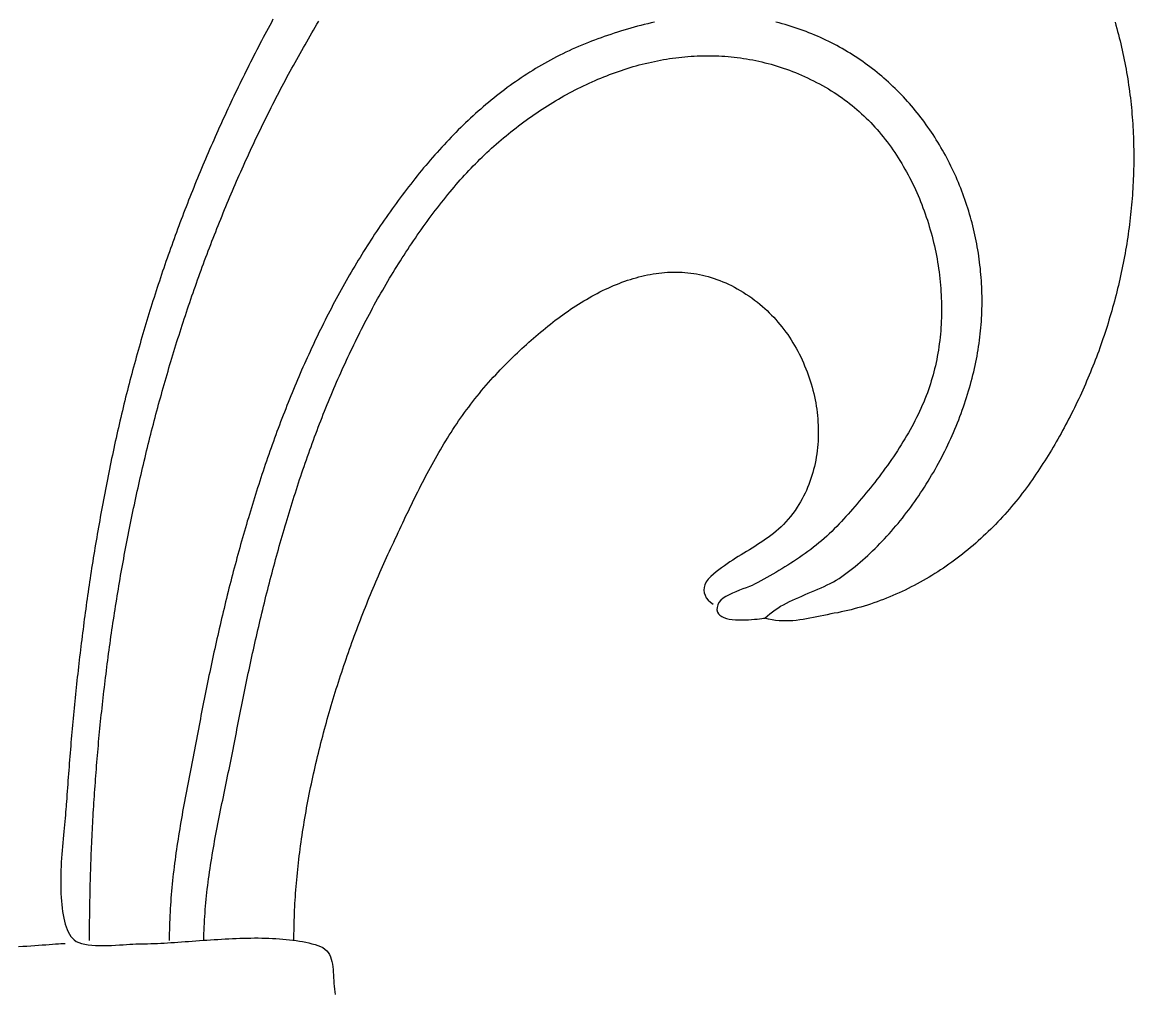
# Model space of a CAD drawing. Header units: millimetres. Extents: x 29 to 689, y 29 to 994.
# Drawn here: x 368.1 to 689, y 313.7 to 594 of the extents above; entities that cross this region are included whole.
import ezdxf

# ---------------------------------------------------------------- set-up
doc = ezdxf.new("R2010")
doc.units = ezdxf.units.MM
doc.layers.add('0_0_0', color=3, linetype='Continuous')

msp = doc.modelspace()

# ---------------------------------------------------------------- linework, layer by layer
at = {"layer": '0_0_0'}
for points in [[(440.48, 594.82), (440, 593.94), (439.53, 593.06), (439.06, 592.18), (438.59, 591.3), (438.12, 590.41), (437.65, 589.53), (437.19, 588.64), (436.72, 587.76), (436.26, 586.87), (435.81, 585.99), (435.35, 585.1), (434.89, 584.21), (434.44, 583.32), (433.99, 582.43), (433.54, 581.54), (433.1, 580.65), (432.65, 579.76), (432.21, 578.87), (431.77, 577.98), (431.33, 577.08), (430.89, 576.19), (430.46, 575.29), (430.02, 574.4), (429.59, 573.5), (429.16, 572.6), (428.74, 571.71), (428.31, 570.81), (427.89, 569.91), (427.47, 569.01), (427.05, 568.11), (426.63, 567.21), (426.22, 566.31), (425.8, 565.4), (425.39, 564.5), (424.98, 563.59), (424.58, 562.69), (424.17, 561.78), (423.77, 560.88), (423.37, 559.97), (422.97, 559.06), (422.57, 558.15), (422.18, 557.24), (421.78, 556.33), (421.39, 555.42), (421, 554.51), (420.61, 553.6), (420.23, 552.69), (419.84, 551.77), (419.46, 550.86), (419.08, 549.94), (418.71, 549.03), (418.33, 548.11), (417.96, 547.19), (417.58, 546.27), (417.22, 545.35), (416.85, 544.43), (416.48, 543.51), (416.12, 542.59), (415.76, 541.67), (415.4, 540.74), (415.04, 539.82), (414.68, 538.9), (414.33, 537.97), (413.98, 537.04), (413.63, 536.12), (413.28, 535.19), (412.93, 534.26), (412.59, 533.33), (412.25, 532.4), (411.91, 531.47), (411.57, 530.53), (411.24, 529.6), (410.9, 528.67), (410.57, 527.73), (410.24, 526.8), (409.91, 525.86), (409.59, 524.92), (409.26, 523.99), (408.94, 523.05), (408.62, 522.11), (408.3, 521.17), (407.99, 520.23), (407.67, 519.28), (407.36, 518.34), (407.05, 517.4), (406.74, 516.45), (406.44, 515.51), (406.13, 514.56), (405.83, 513.61), (405.53, 512.66), (405.23, 511.71), (404.94, 510.76), (404.64, 509.81), (404.35, 508.86), (404.06, 507.91), (403.77, 506.95), (403.49, 506), (403.2, 505.04), (402.92, 504.09), (402.64, 503.13), (402.36, 502.17), (402.09, 501.21), (401.81, 500.25), (401.54, 499.29), (401.27, 498.33), (401, 497.37), (400.74, 496.41), (400.47, 495.44), (400.21, 494.48), (399.95, 493.51), (399.69, 492.54), (399.44, 491.58), (399.18, 490.61), (398.93, 489.64), (398.68, 488.67), (398.43, 487.69), (398.19, 486.72), (397.94, 485.75), (397.7, 484.77), (397.46, 483.8), (397.22, 482.82), (396.99, 481.84), (396.75, 480.87), (396.52, 479.89), (396.29, 478.91), (396.06, 477.93), (395.84, 476.94), (395.61, 475.96), (395.39, 474.98), (395.17, 473.99), (394.95, 473), (394.74, 472.02), (394.53, 471.03), (394.31, 470.04), (394.1, 469.04), (393.89, 468.05), (393.68, 467.05), (393.48, 466.06), (393.28, 465.06), (393.07, 464.07), (392.87, 463.08), (392.67, 462.08), (392.48, 461.09), (392.28, 460.1), (392.09, 459.11), (391.9, 458.12), (391.71, 457.13), (391.52, 456.14), (391.34, 455.16), (391.15, 454.17), (390.97, 453.18), (390.79, 452.19), (390.61, 451.21), (390.44, 450.22), (390.26, 449.23), (390.09, 448.25), (389.91, 447.26), (389.74, 446.28), (389.58, 445.29), (389.41, 444.31), (389.24, 443.33), (389.08, 442.34), (388.92, 441.36), (388.76, 440.38), (388.6, 439.39), (388.44, 438.41), (388.29, 437.43), (388.13, 436.45), (387.98, 435.46), (387.83, 434.48), (387.68, 433.5), (387.53, 432.52), (387.39, 431.54), (387.24, 430.55), (387.1, 429.57), (386.96, 428.59), (386.82, 427.61), (386.68, 426.63), (386.54, 425.65), (386.41, 424.66), (386.27, 423.68), (386.14, 422.7), (386.01, 421.72), (385.88, 420.74), (385.75, 419.75), (385.63, 418.77), (385.5, 417.79), (385.38, 416.81), (385.25, 415.82), (385.13, 414.84), (385.01, 413.86), (384.89, 412.87), (384.78, 411.89), (384.66, 410.9), (384.55, 409.92), (384.43, 408.93), (384.32, 407.95), (384.21, 406.96), (384.1, 405.97), (383.99, 404.99), (383.89, 404), (383.78, 403.01), (383.67, 402.02), (383.57, 401.04), (383.47, 400.05), (383.37, 399.06), (383.27, 398.07), (383.17, 397.08), (383.07, 396.09), (382.98, 395.09), (382.88, 394.1), (382.79, 393.11), (382.7, 392.11), (382.61, 391.12), (382.51, 390.13), (382.43, 389.13), (382.34, 388.13), (382.25, 387.14), (382.16, 386.14), (382.08, 385.14), (382, 384.14), (381.91, 383.14), (381.83, 382.14), (381.75, 381.14), (381.67, 380.13), (381.59, 379.13), (381.51, 378.13), (381.44, 377.12), (381.36, 376.11), (381.29, 375.11), (381.21, 374.1), (381.14, 373.09), (381.07, 372.08), (381, 371.07), (380.93, 370.05), (380.86, 369.04), (380.81, 368.37), (380.75, 367.65), (380.68, 366.88), (380.61, 366.07), (380.53, 365.22), (380.44, 364.33), (380.35, 363.4), (380.25, 362.44), (380.16, 361.45), (380.06, 360.44), (379.96, 359.39), (379.87, 358.33), (379.77, 357.24), (379.68, 356.14), (379.59, 355.02), (379.51, 353.89), (379.44, 352.75), (379.37, 351.61), (379.32, 350.46), (379.27, 349.31), (379.23, 348.16), (379.21, 347.02), (379.2, 345.88), (379.2, 344.76), (379.22, 343.64), (379.26, 342.54), (379.31, 341.46), (379.38, 340.4), (379.48, 339.36), (379.59, 338.34), (379.73, 337.36), (379.89, 336.4), (380.07, 335.48), (380.28, 334.6), (380.51, 333.76), (380.78, 332.95), (381.07, 332.19), (381.39, 331.48), (381.74, 330.82), (382.13, 330.21), (382.55, 329.65), (383.05, 329.17), (383.67, 328.76), (384.4, 328.42), (385.23, 328.14), (386.15, 327.92), (387.13, 327.76), (388.18, 327.64), (389.27, 327.57), (390.4, 327.53), (391.55, 327.53), (392.71, 327.55), (393.87, 327.6), (395.01, 327.65), (396.12, 327.72), (397.2, 327.8), (398.22, 327.87), (399.17, 327.94), (400.05, 327.99), (400.84, 328.03), (401.52, 328.04), (402.42, 328.05), (403.33, 328.06), (404.25, 328.08), (405.18, 328.11), (406.13, 328.15), (407.09, 328.19), (408.06, 328.24), (409.04, 328.29), (410.03, 328.35), (411.02, 328.41), (412.03, 328.48), (413.04, 328.55), (414.07, 328.62), (415.09, 328.69), (416.13, 328.76), (417.17, 328.84), (418.21, 328.92), (419.26, 328.99), (420.32, 329.07), (421.38, 329.14), (422.44, 329.21), (423.5, 329.28), (424.56, 329.35), (425.63, 329.41), (426.69, 329.47), (427.76, 329.53), (428.82, 329.58), (429.88, 329.62), (430.94, 329.66), (432, 329.69), (433.06, 329.71), (434.11, 329.73), (435.15, 329.74), (436.2, 329.74), (437.23, 329.73), (438.26, 329.71), (439.29, 329.68), (440.3, 329.64), (441.31, 329.59), (442.32, 329.52), (443.31, 329.44), (444.29, 329.35), (445.26, 329.25), (446.22, 329.13), (447.17, 329), (448.11, 328.85), (449.04, 328.69), (449.95, 328.51), (450.85, 328.31), (451.74, 328.09), (452.61, 327.86), (453.47, 327.61), (454.23, 327.32), (454.9, 326.97), (455.48, 326.55), (455.98, 326.07), (456.4, 325.54), (456.76, 324.96), (457.05, 324.33), (457.28, 323.66), (457.47, 322.96), (457.62, 322.22), (457.73, 321.46), (457.82, 320.68), (457.88, 319.88), (457.93, 319.07), (457.97, 318.25), (458.01, 317.43), (458.06, 316.61), (458.13, 315.8), (458.21, 315), (458.32, 314.21), (458.47, 313.45)], [(387.52, 329.04), (387.53, 330), (387.53, 330.96), (387.53, 331.92), (387.54, 332.88), (387.55, 333.84), (387.55, 334.8), (387.56, 335.76), (387.58, 336.72), (387.59, 337.69), (387.6, 338.65), (387.62, 339.61), (387.64, 340.58), (387.65, 341.54), (387.68, 342.51), (387.7, 343.47), (387.72, 344.44), (387.74, 345.41), (387.77, 346.37), (387.8, 347.34), (387.83, 348.31), (387.86, 349.28), (387.89, 350.24), (387.92, 351.21), (387.96, 352.18), (388, 353.15), (388.03, 354.12), (388.07, 355.09), (388.11, 356.06), (388.16, 357.03), (388.2, 358.01), (388.25, 358.98), (388.29, 359.95), (388.34, 360.92), (388.39, 361.9), (388.44, 362.87), (388.5, 363.84), (388.55, 364.82), (388.61, 365.79), (388.67, 366.77), (388.73, 367.74), (388.79, 368.72), (388.85, 369.69), (388.91, 370.67), (388.98, 371.64), (389.05, 372.62), (389.11, 373.6), (389.19, 374.57), (389.26, 375.55), (389.33, 376.53), (389.41, 377.5), (389.48, 378.48), (389.56, 379.46), (389.64, 380.44), (389.72, 381.41), (389.8, 382.39), (389.89, 383.37), (389.97, 384.35), (390.06, 385.33), (390.15, 386.31), (390.24, 387.29), (390.33, 388.26), (390.43, 389.24), (390.52, 390.22), (390.62, 391.2), (390.72, 392.18), (390.82, 393.16), (390.92, 394.14), (391.02, 395.12), (391.13, 396.1), (391.23, 397.08), (391.34, 398.06), (391.45, 399.04), (391.56, 400.02), (391.68, 401), (391.79, 401.98), (391.91, 402.96), (392.02, 403.94), (392.14, 404.92), (392.27, 405.9), (392.39, 406.88), (392.51, 407.86), (392.64, 408.84), (392.77, 409.82), (392.9, 410.8), (393.03, 411.79), (393.16, 412.77), (393.29, 413.75), (393.43, 414.73), (393.57, 415.71), (393.71, 416.69), (393.85, 417.67), (393.99, 418.65), (394.13, 419.62), (394.28, 420.6), (394.43, 421.58), (394.58, 422.56), (394.73, 423.54), (394.88, 424.52), (395.04, 425.5), (395.19, 426.48), (395.35, 427.46), (395.51, 428.44), (395.67, 429.42), (395.83, 430.39), (396, 431.37), (396.16, 432.35), (396.33, 433.33), (396.5, 434.3), (396.67, 435.28), (396.85, 436.26), (397.02, 437.24), (397.2, 438.21), (397.37, 439.19), (397.55, 440.16), (397.74, 441.14), (397.92, 442.12), (398.1, 443.09), (398.29, 444.07), (398.48, 445.04), (398.67, 446.02), (398.86, 446.99), (399.06, 447.96), (399.25, 448.94), (399.45, 449.91), (399.65, 450.88), (399.85, 451.86), (400.05, 452.83), (400.25, 453.8), (400.46, 454.77), (400.67, 455.75), (400.88, 456.72), (401.09, 457.69), (401.3, 458.66), (401.52, 459.63), (401.73, 460.6), (401.95, 461.57), (402.17, 462.53), (402.39, 463.5), (402.62, 464.47), (402.84, 465.44), (403.07, 466.4), (403.3, 467.37), (403.53, 468.34), (403.76, 469.3), (404, 470.27), (404.23, 471.23), (404.47, 472.2), (404.71, 473.16), (404.95, 474.12), (405.2, 475.09), (405.44, 476.05), (405.69, 477.01), (405.94, 477.97), (406.19, 478.93), (406.44, 479.89), (406.69, 480.85), (406.95, 481.81), (407.21, 482.77), (407.47, 483.73), (407.73, 484.69), (407.99, 485.64), (408.26, 486.6), (408.53, 487.56), (408.8, 488.51), (409.07, 489.47), (409.34, 490.42), (409.61, 491.37), (409.89, 492.33), (410.17, 493.28), (410.45, 494.23), (410.73, 495.18), (411.01, 496.13), (411.3, 497.08), (411.59, 498.03), (411.88, 498.98), (412.17, 499.92), (412.46, 500.87), (412.76, 501.82), (413.05, 502.76), (413.35, 503.71), (413.65, 504.65), (413.96, 505.59), (414.26, 506.54), (414.57, 507.48), (414.88, 508.42), (415.19, 509.36), (415.5, 510.3), (415.81, 511.24), (416.13, 512.18), (416.45, 513.11), (416.77, 514.05), (417.09, 514.99), (417.41, 515.92), (417.74, 516.86), (418.06, 517.79), (418.39, 518.72), (418.72, 519.65), (419.06, 520.58), (419.39, 521.51), (419.73, 522.44), (420.07, 523.37), (420.41, 524.3), (420.75, 525.22), (421.1, 526.15), (421.44, 527.08), (421.79, 528), (422.14, 528.92), (422.5, 529.84), (422.85, 530.77), (423.21, 531.69), (423.57, 532.6), (423.93, 533.52), (424.29, 534.44), (424.65, 535.36), (425.02, 536.27), (425.39, 537.19), (425.76, 538.1), (426.13, 539.01), (426.5, 539.93), (426.88, 540.84), (427.26, 541.75), (427.64, 542.65), (428.02, 543.56), (428.41, 544.47), (428.79, 545.37), (429.18, 546.28), (429.57, 547.18), (429.96, 548.08), (430.36, 548.99), (430.75, 549.89), (431.15, 550.79), (431.55, 551.68), (431.95, 552.58), (432.36, 553.48), (432.76, 554.37), (433.17, 555.27), (433.58, 556.16), (433.99, 557.05), (434.41, 557.94), (434.83, 558.83), (435.24, 559.72), (435.66, 560.61), (436.09, 561.49), (436.51, 562.38), (436.94, 563.26), (437.37, 564.14), (437.8, 565.02), (438.23, 565.9), (438.67, 566.78), (439.1, 567.66), (439.54, 568.54), (439.98, 569.41), (440.43, 570.29), (440.87, 571.16), (441.32, 572.03), (441.77, 572.9), (442.22, 573.77), (442.67, 574.64), (443.13, 575.51), (443.59, 576.37), (444.05, 577.23), (444.51, 578.1), (444.97, 578.96), (445.44, 579.82), (445.9, 580.68), (446.38, 581.54), (446.85, 582.39), (447.32, 583.25), (447.8, 584.1), (448.28, 584.95), (448.76, 585.8), (449.24, 586.65), (449.73, 587.5), (450.21, 588.35), (450.7, 589.19), (451.19, 590.04), (451.69, 590.88), (452.18, 591.72), (452.68, 592.56), (453.18, 593.4), (453.68, 594.24)], [(550.65, 594.02), (549.66, 593.79), (548.66, 593.56), (547.67, 593.32), (546.69, 593.07), (545.7, 592.81), (544.72, 592.54), (543.75, 592.27), (542.78, 591.99), (541.81, 591.7), (540.84, 591.4), (539.89, 591.1), (538.93, 590.79), (537.99, 590.48), (537.04, 590.16), (536.11, 589.83), (535.18, 589.5), (534.25, 589.16), (533.34, 588.82), (532.43, 588.48), (531.52, 588.13), (530.58, 587.75), (529.64, 587.37), (528.71, 586.98), (527.79, 586.58), (526.87, 586.17), (525.95, 585.75), (525.05, 585.32), (524.15, 584.89), (523.25, 584.44), (522.36, 583.99), (521.48, 583.53), (520.6, 583.06), (519.73, 582.58), (518.86, 582.1), (518, 581.61), (517.15, 581.11), (516.3, 580.6), (515.46, 580.08), (514.62, 579.56), (513.79, 579.03), (512.96, 578.49), (512.14, 577.94), (511.32, 577.39), (510.51, 576.83), (509.71, 576.26), (508.91, 575.69), (508.11, 575.11), (507.32, 574.52), (506.54, 573.92), (505.76, 573.32), (504.98, 572.72), (504.22, 572.1), (503.45, 571.48), (502.69, 570.86), (501.94, 570.22), (501.19, 569.59), (500.45, 568.94), (499.71, 568.29), (498.97, 567.63), (498.24, 566.97), (497.52, 566.31), (496.8, 565.63), (496.08, 564.95), (495.37, 564.27), (494.67, 563.58), (493.97, 562.89), (493.27, 562.19), (492.58, 561.48), (491.89, 560.78), (491.21, 560.06), (490.53, 559.34), (489.85, 558.62), (489.18, 557.89), (488.52, 557.16), (487.85, 556.42), (487.2, 555.68), (486.54, 554.94), (485.89, 554.19), (485.25, 553.44), (484.61, 552.68), (483.97, 551.92), (483.34, 551.15), (482.71, 550.39), (482.08, 549.62), (481.46, 548.84), (480.84, 548.06), (480.23, 547.28), (479.62, 546.5), (479.01, 545.71), (478.41, 544.92), (477.81, 544.12), (477.22, 543.33), (476.62, 542.53), (476.04, 541.72), (475.45, 540.92), (474.87, 540.11), (474.29, 539.3), (473.72, 538.49), (473.15, 537.68), (472.58, 536.86), (472.02, 536.04), (471.46, 535.23), (470.91, 534.42), (470.37, 533.6), (469.82, 532.78), (469.28, 531.96), (468.75, 531.14), (468.22, 530.31), (467.69, 529.49), (467.16, 528.65), (466.64, 527.82), (466.12, 526.98), (465.6, 526.14), (465.09, 525.3), (464.58, 524.46), (464.08, 523.61), (463.57, 522.76), (463.07, 521.91), (462.58, 521.06), (462.08, 520.2), (461.6, 519.34), (461.11, 518.48), (460.63, 517.62), (460.15, 516.76), (459.67, 515.89), (459.2, 515.02), (458.73, 514.15), (458.26, 513.27), (457.79, 512.4), (457.33, 511.52), (456.87, 510.64), (456.42, 509.75), (455.97, 508.87), (455.52, 507.98), (455.07, 507.09), (454.63, 506.2), (454.19, 505.31), (453.75, 504.42), (453.32, 503.52), (452.89, 502.62), (452.46, 501.72), (452.04, 500.82), (451.62, 499.92), (451.2, 499.01), (450.78, 498.1), (450.37, 497.19), (449.96, 496.28), (449.55, 495.37), (449.14, 494.46), (448.74, 493.54), (448.34, 492.62), (447.95, 491.7), (447.55, 490.78), (447.16, 489.86), (446.78, 488.94), (446.39, 488.01), (446.01, 487.09), (445.63, 486.16), (445.25, 485.23), (444.88, 484.3), (444.51, 483.36), (444.14, 482.43), (443.77, 481.5), (443.41, 480.56), (443.05, 479.62), (442.69, 478.68), (442.33, 477.74), (441.98, 476.8), (441.63, 475.86), (441.28, 474.91), (440.93, 473.97), (440.59, 473.02), (440.25, 472.08), (439.91, 471.13), (439.58, 470.18), (439.24, 469.23), (438.91, 468.28), (438.58, 467.32), (438.26, 466.37), (437.93, 465.42), (437.61, 464.46), (437.29, 463.51), (436.98, 462.55), (436.66, 461.59), (436.35, 460.63), (436.04, 459.67), (435.74, 458.71), (435.43, 457.75), (435.13, 456.79), (434.83, 455.83), (434.53, 454.87), (434.23, 453.9), (433.94, 452.94), (433.65, 451.97), (433.36, 451.01), (433.07, 450.04), (432.79, 449.08), (432.51, 448.11), (432.23, 447.14), (431.95, 446.17), (431.67, 445.21), (431.4, 444.24), (431.13, 443.27), (430.86, 442.3), (430.59, 441.33), (430.32, 440.36), (430.06, 439.39), (429.8, 438.42), (429.54, 437.45), (429.28, 436.48), (429.02, 435.51), (428.77, 434.53), (428.52, 433.56), (428.27, 432.59), (428.02, 431.62), (427.77, 430.65), (427.53, 429.68), (427.29, 428.7), (427.05, 427.73), (426.81, 426.76), (426.57, 425.79), (426.34, 424.82), (426.1, 423.85), (425.87, 422.87), (425.64, 421.9), (425.41, 420.93), (425.19, 419.96), (424.96, 418.99), (424.74, 418.02), (424.52, 417.05), (424.3, 416.08), (424.08, 415.11), (423.87, 414.14), (423.65, 413.17), (423.44, 412.2), (423.23, 411.24), (423.02, 410.27), (422.81, 409.3), (422.61, 408.33), (422.4, 407.37), (422.2, 406.4), (422, 405.44), (421.8, 404.47), (421.6, 403.51), (421.4, 402.54), (421.21, 401.58), (421.01, 400.62), (420.82, 399.66), (420.63, 398.7), (420.44, 397.74), (420.25, 396.78), (420.06, 395.82), (419.88, 394.86), (419.69, 393.91), (419.51, 392.95), (419.33, 391.99), (419.15, 391.04), (418.96, 390.04), (418.77, 389.04), (418.58, 388.04), (418.39, 387.04), (418.19, 386.04), (418, 385.05), (417.81, 384.05), (417.61, 383.06), (417.42, 382.06), (417.22, 381.07), (417.03, 380.07), (416.83, 379.08), (416.64, 378.09), (416.45, 377.1), (416.25, 376.1), (416.06, 375.11), (415.87, 374.12), (415.68, 373.13), (415.49, 372.14), (415.31, 371.15), (415.12, 370.16), (414.94, 369.17), (414.75, 368.18), (414.57, 367.19), (414.39, 366.2), (414.22, 365.2), (414.04, 364.21), (413.87, 363.22), (413.7, 362.23), (413.54, 361.24), (413.38, 360.25), (413.22, 359.25), (413.06, 358.26), (412.91, 357.27), (412.76, 356.27), (412.61, 355.28), (412.47, 354.28), (412.33, 353.28), (412.19, 352.29), (412.06, 351.29), (411.94, 350.29), (411.81, 349.29), (411.7, 348.29), (411.58, 347.29), (411.48, 346.29), (411.37, 345.28), (411.28, 344.28), (411.18, 343.27), (411.1, 342.27), (411.02, 341.26), (410.94, 340.25), (410.87, 339.24), (410.81, 338.22), (410.75, 337.21), (410.7, 336.19), (410.65, 335.18), (410.61, 334.16), (410.58, 333.14), (410.56, 332.12), (410.54, 331.09), (410.53, 330.07), (410.52, 329.04)], [(683.57, 594), (683.83, 593.11), (684.08, 592.21), (684.32, 591.31), (684.56, 590.42), (684.79, 589.51), (685.02, 588.61), (685.24, 587.71), (685.45, 586.8), (685.66, 585.89), (685.86, 584.99), (686.05, 584.08), (686.24, 583.16), (686.42, 582.25), (686.6, 581.34), (686.76, 580.42), (686.93, 579.5), (687.08, 578.58), (687.23, 577.66), (687.37, 576.74), (687.51, 575.82), (687.64, 574.9), (687.77, 573.98), (687.89, 573.05), (688, 572.12), (688.1, 571.2), (688.2, 570.27), (688.3, 569.34), (688.39, 568.41), (688.47, 567.48), (688.54, 566.55), (688.61, 565.62), (688.68, 564.69), (688.73, 563.75), (688.78, 562.82), (688.83, 561.88), (688.87, 560.95), (688.9, 560.01), (688.93, 559.08), (688.95, 558.14), (688.97, 557.21), (688.98, 556.27), (688.98, 555.33), (688.98, 554.39), (688.97, 553.46), (688.96, 552.52), (688.94, 551.58), (688.92, 550.64), (688.89, 549.7), (688.85, 548.77), (688.81, 547.83), (688.76, 546.89), (688.71, 545.95), (688.65, 545.01), (688.58, 544.08), (688.51, 543.14), (688.44, 542.2), (688.36, 541.26), (688.27, 540.33), (688.18, 539.39), (688.08, 538.46), (687.97, 537.52), (687.86, 536.58), (687.75, 535.65), (687.63, 534.72), (687.5, 533.78), (687.37, 532.85), (687.24, 531.92), (687.09, 530.99), (686.95, 530.05), (686.79, 529.12), (686.64, 528.2), (686.47, 527.27), (686.3, 526.34), (686.13, 525.41), (685.95, 524.49), (685.76, 523.56), (685.57, 522.64), (685.38, 521.72), (685.18, 520.79), (684.97, 519.87), (684.76, 518.95), (684.55, 518.04), (684.33, 517.12), (684.1, 516.2), (683.87, 515.29), (683.63, 514.38), (683.39, 513.47), (683.14, 512.56), (682.89, 511.65), (682.63, 510.74), (682.37, 509.84), (682.11, 508.93), (681.83, 508.03), (681.56, 507.13), (681.28, 506.23), (680.99, 505.33), (680.7, 504.44), (680.4, 503.55), (680.1, 502.65), (679.79, 501.76), (679.48, 500.88), (679.17, 499.99), (678.85, 499.11), (678.52, 498.23), (678.19, 497.35), (677.86, 496.47), (677.52, 495.59), (677.17, 494.72), (676.82, 493.85), (676.47, 492.98), (676.11, 492.12), (675.75, 491.25), (675.38, 490.39), (675.01, 489.53), (674.63, 488.67), (674.25, 487.82), (673.86, 486.97), (673.47, 486.12), (673.08, 485.27), (672.68, 484.43), (672.27, 483.59), (671.86, 482.75), (671.45, 481.92), (671.03, 481.08), (670.61, 480.25), (670.18, 479.43), (669.75, 478.6), (669.32, 477.78), (668.88, 476.96), (668.43, 476.15), (667.98, 475.34), (667.53, 474.53), (667.07, 473.72), (666.61, 472.92), (666.15, 472.12), (665.68, 471.32), (665.2, 470.53), (664.73, 469.74), (664.24, 468.96), (663.76, 468.17), (663.27, 467.39), (662.77, 466.62), (662.27, 465.85), (661.77, 465.08), (661.26, 464.31), (660.75, 463.55), (660.23, 462.79), (659.71, 462.04), (659.15, 461.23), (658.57, 460.43), (657.99, 459.63), (657.4, 458.84), (656.8, 458.05), (656.2, 457.27), (655.59, 456.5), (654.97, 455.73), (654.34, 454.97), (653.71, 454.21), (653.06, 453.46), (652.42, 452.72), (651.76, 451.98), (651.1, 451.25), (650.43, 450.52), (649.75, 449.81), (649.07, 449.1), (648.37, 448.39), (647.68, 447.7), (646.97, 447.01), (646.26, 446.33), (645.54, 445.65), (644.82, 444.99), (644.09, 444.33), (643.35, 443.68), (642.61, 443.03), (641.86, 442.4), (641.1, 441.77), (640.34, 441.15), (639.57, 440.53), (638.8, 439.93), (638.02, 439.34), (637.23, 438.75), (636.44, 438.17), (635.64, 437.6), (634.84, 437.04), (634.03, 436.49), (633.21, 435.94), (632.39, 435.41), (631.56, 434.88), (630.73, 434.37), (629.89, 433.86), (629.05, 433.36), (628.2, 432.87), (627.35, 432.39), (626.49, 431.92), (625.63, 431.47), (624.76, 431.02), (623.88, 430.58), (623.01, 430.15), (622.12, 429.73), (621.23, 429.32), (620.34, 428.92), (619.44, 428.53), (618.54, 428.15), (617.63, 427.78), (616.72, 427.43), (615.8, 427.08), (614.88, 426.75), (613.95, 426.42), (613.02, 426.11), (612.09, 425.81), (611.15, 425.52), (610.21, 425.24), (609.26, 424.97), (608.31, 424.72), (607.36, 424.47), (606.4, 424.24), (605.43, 424.02), (604.47, 423.81), (603.5, 423.61), (602.52, 423.43), (601.5, 423.23), (600.49, 423.03), (599.49, 422.82), (598.48, 422.61), (597.49, 422.4), (596.5, 422.19), (595.51, 422), (594.52, 421.81), (593.53, 421.65), (592.54, 421.5), (591.56, 421.38), (590.57, 421.29), (589.58, 421.23), (588.59, 421.21), (587.59, 421.22), (586.59, 421.28), (585.58, 421.39), (584.57, 421.55), (583.55, 421.77), (582.52, 422.04), (583.2, 422.69), (583.91, 423.3), (584.65, 423.88), (585.42, 424.42), (586.21, 424.94), (587.03, 425.44), (587.86, 425.91), (588.72, 426.37), (589.59, 426.8), (590.47, 427.22), (591.37, 427.63), (592.27, 428.03), (593.19, 428.42), (594.11, 428.81), (595.03, 429.2), (595.95, 429.58), (596.87, 429.97), (597.79, 430.37), (598.7, 430.77), (599.6, 431.18), (600.5, 431.61), (601.38, 432.05), (602.25, 432.52), (603.1, 433), (603.93, 433.5), (604.74, 434.04), (605.52, 434.6), (606.29, 435.17), (607.04, 435.76), (607.79, 436.35), (608.54, 436.96), (609.28, 437.57), (610.01, 438.2), (610.74, 438.83), (611.47, 439.48), (612.18, 440.13), (612.89, 440.79), (613.6, 441.46), (614.3, 442.14), (614.99, 442.83), (615.67, 443.53), (616.35, 444.23), (617.03, 444.94), (617.69, 445.66), (618.36, 446.39), (619.01, 447.13), (619.66, 447.87), (620.3, 448.63), (620.93, 449.38), (621.56, 450.15), (622.18, 450.92), (622.79, 451.7), (623.4, 452.49), (624, 453.28), (624.59, 454.08), (625.18, 454.89), (625.76, 455.7), (626.33, 456.51), (626.89, 457.34), (627.45, 458.16), (628, 459), (628.54, 459.84), (629.08, 460.68), (629.6, 461.53), (630.12, 462.38), (630.63, 463.24), (631.14, 464.1), (631.63, 464.97), (632.12, 465.84), (632.6, 466.71), (633.07, 467.59), (633.53, 468.47), (633.99, 469.36), (634.44, 470.25), (634.88, 471.14), (635.31, 472.04), (635.73, 472.93), (636.14, 473.84), (636.55, 474.74), (636.95, 475.64), (637.33, 476.55), (637.71, 477.46), (638.08, 478.38), (638.45, 479.29), (638.8, 480.21), (639.14, 481.12), (639.48, 482.04), (639.81, 482.96), (640.12, 483.88), (640.43, 484.81), (640.73, 485.73), (641.02, 486.65), (641.3, 487.58), (641.57, 488.5), (641.83, 489.42), (642.08, 490.35), (642.33, 491.27), (642.56, 492.2), (642.78, 493.12), (643, 494.04), (643.2, 494.95), (643.39, 495.85), (643.57, 496.76), (643.74, 497.67), (643.9, 498.58), (644.05, 499.48), (644.19, 500.39), (644.32, 501.3), (644.44, 502.21), (644.56, 503.12), (644.66, 504.03), (644.75, 504.94), (644.84, 505.84), (644.91, 506.75), (644.98, 507.66), (645.04, 508.57), (645.08, 509.47), (645.12, 510.38), (645.15, 511.29), (645.17, 512.19), (645.18, 513.1), (645.18, 514), (645.17, 514.9), (645.15, 515.8), (645.13, 516.7), (645.09, 517.6), (645.05, 518.5), (644.99, 519.39), (644.93, 520.29), (644.86, 521.18), (644.78, 522.07), (644.69, 522.96), (644.59, 523.85), (644.49, 524.74), (644.37, 525.62), (644.25, 526.51), (644.11, 527.39), (643.97, 528.27), (643.82, 529.14), (643.66, 530.02), (643.49, 530.89), (643.32, 531.76), (643.13, 532.63), (642.94, 533.49), (642.74, 534.35), (642.53, 535.21), (642.31, 536.07), (642.08, 536.92), (641.85, 537.77), (641.6, 538.62), (641.35, 539.46), (641.09, 540.31), (640.82, 541.14), (640.54, 541.98), (640.26, 542.81), (639.96, 543.64), (639.66, 544.46), (639.35, 545.28), (639.04, 546.1), (638.71, 546.91), (638.38, 547.72), (638.04, 548.53), (637.69, 549.33), (637.33, 550.13), (636.96, 550.92), (636.59, 551.71), (636.21, 552.49), (635.82, 553.27), (635.42, 554.05), (635.02, 554.82), (634.61, 555.59), (634.19, 556.35), (633.76, 557.11), (633.32, 557.86), (632.88, 558.61), (632.43, 559.35), (631.97, 560.09), (631.51, 560.82), (631.04, 561.55), (630.56, 562.27), (630.07, 562.98), (629.57, 563.7), (629.07, 564.4), (628.56, 565.1), (628.04, 565.79), (627.52, 566.48), (626.99, 567.17), (626.45, 567.84), (625.9, 568.51), (625.35, 569.18), (624.79, 569.84), (624.22, 570.49), (623.65, 571.14), (623.07, 571.78), (622.48, 572.41), (621.88, 573.04), (621.28, 573.66), (620.67, 574.27), (620.06, 574.88), (619.43, 575.48), (618.8, 576.07), (618.17, 576.66), (617.52, 577.24), (616.87, 577.81), (616.22, 578.37), (615.55, 578.93), (614.88, 579.48), (614.21, 580.02), (613.52, 580.56), (612.83, 581.09), (612.14, 581.61), (611.43, 582.12), (610.72, 582.62), (610.01, 583.12), (609.29, 583.61), (608.56, 584.09), (607.82, 584.56), (607.08, 585.03), (606.33, 585.48), (605.58, 585.93), (604.82, 586.37), (604.05, 586.8), (603.28, 587.22), (602.5, 587.64), (601.72, 588.04), (600.93, 588.44), (600.13, 588.83), (599.33, 589.21), (598.52, 589.58), (597.7, 589.94), (596.88, 590.29), (596.06, 590.63), (595.22, 590.96), (594.39, 591.29), (593.54, 591.6), (592.69, 591.9), (591.84, 592.2), (590.97, 592.48), (590.11, 592.76), (589.23, 593.02), (588.36, 593.28), (587.47, 593.52), (586.58, 593.76), (585.69, 593.99)], [(420.52, 329.04), (420.54, 330.03), (420.56, 331.01), (420.59, 332), (420.62, 332.99), (420.67, 333.97), (420.72, 334.96), (420.78, 335.95), (420.85, 336.94), (420.93, 337.93), (421.01, 338.92), (421.1, 339.91), (421.19, 340.9), (421.29, 341.88), (421.4, 342.87), (421.52, 343.86), (421.63, 344.85), (421.76, 345.84), (421.89, 346.83), (422.03, 347.82), (422.17, 348.81), (422.31, 349.8), (422.46, 350.79), (422.62, 351.78), (422.78, 352.77), (422.94, 353.76), (423.11, 354.75), (423.28, 355.74), (423.45, 356.72), (423.63, 357.71), (423.81, 358.7), (423.99, 359.69), (424.18, 360.67), (424.37, 361.66), (424.56, 362.65), (424.75, 363.63), (424.95, 364.62), (425.15, 365.6), (425.34, 366.58), (425.54, 367.57), (425.75, 368.55), (425.95, 369.53), (426.15, 370.51), (426.35, 371.5), (426.56, 372.48), (426.76, 373.46), (426.97, 374.43), (427.17, 375.41), (427.37, 376.39), (427.58, 377.37), (427.78, 378.34), (427.98, 379.31), (428.18, 380.29), (428.38, 381.26), (428.58, 382.23), (428.77, 383.2), (428.97, 384.17), (429.16, 385.14), (429.35, 386.11), (429.54, 387.08), (429.72, 388.04), (429.9, 388.99), (430.08, 389.93), (430.26, 390.88), (430.45, 391.83), (430.63, 392.78), (430.82, 393.73), (431, 394.68), (431.19, 395.63), (431.38, 396.58), (431.57, 397.54), (431.76, 398.49), (431.96, 399.45), (432.15, 400.4), (432.35, 401.36), (432.55, 402.32), (432.75, 403.28), (432.95, 404.24), (433.15, 405.2), (433.35, 406.16), (433.56, 407.12), (433.76, 408.08), (433.97, 409.04), (434.18, 410), (434.39, 410.96), (434.6, 411.93), (434.81, 412.89), (435.03, 413.85), (435.25, 414.82), (435.47, 415.78), (435.69, 416.75), (435.91, 417.71), (436.13, 418.68), (436.36, 419.64), (436.58, 420.61), (436.81, 421.58), (437.04, 422.54), (437.27, 423.51), (437.51, 424.48), (437.74, 425.44), (437.98, 426.41), (438.22, 427.38), (438.46, 428.34), (438.7, 429.31), (438.95, 430.28), (439.19, 431.25), (439.44, 432.21), (439.69, 433.18), (439.94, 434.15), (440.2, 435.11), (440.46, 436.08), (440.71, 437.05), (440.97, 438.01), (441.24, 438.98), (441.5, 439.94), (441.77, 440.91), (442.03, 441.87), (442.3, 442.84), (442.58, 443.8), (442.85, 444.76), (443.13, 445.73), (443.41, 446.69), (443.69, 447.65), (443.97, 448.62), (444.26, 449.58), (444.54, 450.54), (444.83, 451.5), (445.13, 452.46), (445.42, 453.42), (445.72, 454.38), (446.02, 455.33), (446.32, 456.29), (446.62, 457.25), (446.93, 458.2), (447.23, 459.16), (447.55, 460.11), (447.86, 461.06), (448.17, 462.02), (448.49, 462.97), (448.81, 463.92), (449.13, 464.87), (449.46, 465.82), (449.79, 466.77), (450.12, 467.71), (450.45, 468.66), (450.79, 469.6), (451.12, 470.55), (451.46, 471.49), (451.81, 472.43), (452.15, 473.37), (452.5, 474.31), (452.85, 475.25), (453.21, 476.19), (453.56, 477.12), (453.92, 478.06), (454.28, 478.99), (454.65, 479.92), (455.01, 480.85), (455.38, 481.78), (455.76, 482.71), (456.13, 483.64), (456.51, 484.56), (456.89, 485.48), (457.28, 486.41), (457.66, 487.33), (458.05, 488.25), (458.45, 489.16), (458.84, 490.08), (459.24, 490.99), (459.64, 491.91), (460.05, 492.82), (460.45, 493.73), (460.86, 494.63), (461.28, 495.54), (461.69, 496.44), (462.11, 497.35), (462.54, 498.25), (462.96, 499.15), (463.39, 500.04), (463.82, 500.94), (464.26, 501.83), (464.69, 502.72), (465.14, 503.61), (465.58, 504.5), (466.03, 505.38), (466.48, 506.27), (466.93, 507.15), (467.39, 508.03), (467.85, 508.9), (468.31, 509.78), (468.78, 510.65), (469.25, 511.52), (469.73, 512.39), (470.2, 513.26), (470.68, 514.12), (471.17, 514.98), (471.66, 515.84), (472.15, 516.7), (472.64, 517.55), (473.14, 518.41), (473.64, 519.26), (474.14, 520.1), (474.65, 520.95), (475.16, 521.79), (475.68, 522.63), (476.2, 523.47), (476.72, 524.3), (477.25, 525.14), (477.78, 525.97), (478.31, 526.79), (478.85, 527.62), (479.39, 528.44), (479.93, 529.26), (480.48, 530.08), (481.03, 530.89), (481.58, 531.7), (482.14, 532.51), (482.71, 533.31), (483.27, 534.12), (483.84, 534.92), (484.42, 535.71), (484.99, 536.51), (485.58, 537.3), (486.16, 538.09), (486.75, 538.87), (487.34, 539.65), (487.94, 540.43), (488.54, 541.21), (489.15, 541.98), (489.76, 542.75), (490.37, 543.52), (490.99, 544.28), (491.61, 545.04), (492.19, 545.74), (492.77, 546.43), (493.36, 547.12), (493.95, 547.81), (494.56, 548.49), (495.16, 549.17), (495.78, 549.84), (496.4, 550.51), (497.02, 551.18), (497.65, 551.84), (498.29, 552.5), (498.93, 553.16), (499.58, 553.81), (500.23, 554.45), (500.89, 555.09), (501.55, 555.73), (502.22, 556.36), (502.9, 556.99), (503.58, 557.61), (504.26, 558.23), (504.95, 558.84), (505.65, 559.44), (506.35, 560.04), (507.05, 560.64), (507.76, 561.23), (508.48, 561.82), (509.19, 562.4), (509.92, 562.97), (510.65, 563.54), (511.38, 564.1), (512.11, 564.66), (512.86, 565.21), (513.6, 565.75), (514.35, 566.29), (515.11, 566.82), (515.86, 567.35), (516.63, 567.87), (517.39, 568.38), (518.16, 568.89), (518.94, 569.39), (519.71, 569.88), (520.49, 570.37), (521.28, 570.85), (522.07, 571.32), (522.86, 571.79), (523.66, 572.25), (524.45, 572.7), (525.26, 573.14), (526.06, 573.58), (526.87, 574.01), (527.68, 574.43), (528.5, 574.85), (529.32, 575.25), (530.14, 575.65), (530.96, 576.04), (531.79, 576.43), (532.62, 576.8), (533.45, 577.17), (534.29, 577.53), (535.13, 577.88), (535.97, 578.22), (536.81, 578.55), (537.65, 578.88), (538.5, 579.2), (539.35, 579.51), (540.2, 579.8), (541.06, 580.1), (541.91, 580.38), (542.77, 580.65), (543.63, 580.91), (544.5, 581.17), (545.36, 581.41), (546.23, 581.65), (547.09, 581.88), (547.96, 582.1), (548.84, 582.3), (549.71, 582.5), (550.58, 582.69), (551.46, 582.87), (552.33, 583.04), (553.21, 583.2), (554.09, 583.34), (554.97, 583.48), (555.85, 583.61), (556.74, 583.73), (557.62, 583.84), (558.5, 583.94), (559.39, 584.02), (560.28, 584.1), (561.16, 584.16), (562.05, 584.22), (562.94, 584.26), (563.83, 584.3), (564.72, 584.32), (565.61, 584.33), (566.5, 584.33), (567.39, 584.32), (568.28, 584.29), (569.17, 584.26), (570.06, 584.21), (570.95, 584.16), (571.84, 584.09), (572.73, 584), (573.62, 583.91), (574.51, 583.81), (575.4, 583.69), (576.29, 583.56), (577.18, 583.42), (578.07, 583.27), (578.96, 583.1), (579.85, 582.92), (580.74, 582.73), (581.62, 582.53), (582.51, 582.31), (583.39, 582.09), (584.28, 581.84), (585.16, 581.59), (586.04, 581.32), (586.92, 581.04), (587.8, 580.75), (588.68, 580.44), (589.56, 580.12), (590.43, 579.79), (591.31, 579.44), (592.18, 579.08), (593.05, 578.71), (593.92, 578.32), (594.79, 577.92), (595.66, 577.5), (596.52, 577.07), (597.39, 576.63), (598.25, 576.17), (599.11, 575.7), (599.97, 575.22), (600.82, 574.72), (601.67, 574.2), (602.52, 573.67), (603.29, 573.18), (604.04, 572.68), (604.78, 572.16), (605.52, 571.63), (606.24, 571.09), (606.96, 570.54), (607.67, 569.97), (608.37, 569.39), (609.06, 568.81), (609.75, 568.2), (610.42, 567.59), (611.08, 566.97), (611.74, 566.33), (612.39, 565.69), (613.03, 565.03), (613.65, 564.37), (614.27, 563.69), (614.88, 563), (615.49, 562.31), (616.08, 561.6), (616.66, 560.89), (617.23, 560.16), (617.8, 559.43), (618.35, 558.69), (618.9, 557.93), (619.44, 557.17), (619.96, 556.41), (620.48, 555.63), (620.99, 554.84), (621.49, 554.05), (621.98, 553.25), (622.45, 552.44), (622.92, 551.63), (623.38, 550.81), (623.83, 549.98), (624.27, 549.14), (624.7, 548.3), (625.13, 547.46), (625.54, 546.6), (625.94, 545.74), (626.33, 544.88), (626.71, 544), (627.08, 543.13), (627.44, 542.25), (627.79, 541.36), (628.13, 540.47), (628.46, 539.57), (628.78, 538.67), (629.09, 537.77), (629.39, 536.86), (629.68, 535.95), (629.96, 535.03), (630.23, 534.11), (630.49, 533.19), (630.74, 532.26), (630.98, 531.33), (631.2, 530.4), (631.42, 529.47), (631.62, 528.53), (631.82, 527.59), (632.01, 526.65), (632.18, 525.71), (632.34, 524.77), (632.5, 523.82), (632.64, 522.88), (632.77, 521.93), (632.89, 520.98), (633, 520.03), (633.1, 519.08), (633.18, 518.13), (633.26, 517.18), (633.33, 516.23), (633.38, 515.28), (633.42, 514.34), (633.46, 513.39), (633.48, 512.44), (633.49, 511.5), (633.49, 510.55), (633.47, 509.61), (633.45, 508.67), (633.41, 507.73), (633.37, 506.79), (633.31, 505.85), (633.24, 504.92), (633.16, 503.99), (633.07, 503.06), (632.96, 502.13), (632.85, 501.21), (632.72, 500.29), (632.58, 499.38), (632.43, 498.47), (632.27, 497.56), (632.09, 496.66), (631.91, 495.76), (631.71, 494.86), (631.5, 493.97), (631.28, 493.09), (631.04, 492.21), (630.8, 491.33), (630.54, 490.46), (630.27, 489.6), (629.99, 488.74), (629.7, 487.89), (629.39, 487.04), (629.05, 486.14), (628.7, 485.24), (628.33, 484.35), (627.94, 483.45), (627.54, 482.56), (627.13, 481.67), (626.71, 480.78), (626.27, 479.89), (625.82, 479.01), (625.36, 478.12), (624.89, 477.24), (624.4, 476.37), (623.91, 475.49), (623.4, 474.62), (622.89, 473.75), (622.36, 472.89), (621.83, 472.02), (621.29, 471.17), (620.73, 470.31), (620.17, 469.46), (619.61, 468.62), (619.03, 467.77), (618.45, 466.94), (617.86, 466.1), (617.26, 465.27), (616.66, 464.45), (616.05, 463.63), (615.44, 462.82), (614.82, 462.01), (614.2, 461.21), (613.57, 460.41), (612.94, 459.62), (612.31, 458.83), (611.67, 458.05), (611.03, 457.28), (610.39, 456.51), (609.75, 455.75), (609.1, 454.99), (608.46, 454.25), (607.81, 453.5), (607.16, 452.77), (606.52, 452.04), (605.87, 451.32), (605.22, 450.61), (604.58, 449.91), (603.93, 449.21), (603.24, 448.48), (602.53, 447.76), (601.82, 447.05), (601.09, 446.36), (600.35, 445.68), (599.6, 445.02), (598.84, 444.36), (598.07, 443.72), (597.3, 443.09), (596.51, 442.47), (595.72, 441.86), (594.91, 441.26), (594.1, 440.67), (593.28, 440.1), (592.46, 439.53), (591.63, 438.96), (590.79, 438.41), (589.95, 437.87), (589.1, 437.33), (588.25, 436.8), (587.39, 436.28), (586.53, 435.76), (585.66, 435.25), (584.79, 434.75), (583.92, 434.25), (583.04, 433.76), (582.17, 433.27), (581.29, 432.78), (580.41, 432.3), (579.52, 431.82), (578.84, 431.49), (578.03, 431.16), (577.13, 430.81), (576.16, 430.45), (575.15, 430.07), (574.12, 429.67), (573.11, 429.25), (572.14, 428.79), (571.24, 428.3), (570.43, 427.76), (569.75, 427.18), (569.22, 426.55), (568.87, 425.87), (568.67, 425.09), (568.64, 424.4), (568.78, 423.8), (569.07, 423.29), (569.49, 422.85), (570.03, 422.49), (570.67, 422.19), (571.4, 421.96), (572.2, 421.77), (573.06, 421.64), (573.96, 421.56), (574.9, 421.51), (575.84, 421.5), (576.79, 421.52), (577.72, 421.56), (578.62, 421.62), (579.47, 421.69), (580.26, 421.77), (580.98, 421.85), (581.61, 421.92), (582.12, 421.99), (582.52, 422.04)], [(446.52, 329.04), (446.53, 330), (446.53, 330.96), (446.55, 331.93), (446.57, 332.89), (446.59, 333.86), (446.62, 334.83), (446.65, 335.8), (446.69, 336.77), (446.73, 337.74), (446.78, 338.71), (446.83, 339.69), (446.89, 340.66), (446.96, 341.64), (447.02, 342.61), (447.1, 343.59), (447.17, 344.57), (447.26, 345.55), (447.34, 346.53), (447.43, 347.52), (447.53, 348.5), (447.63, 349.48), (447.74, 350.46), (447.85, 351.45), (447.96, 352.43), (448.08, 353.42), (448.2, 354.41), (448.33, 355.39), (448.46, 356.38), (448.6, 357.37), (448.74, 358.36), (448.89, 359.35), (449.04, 360.33), (449.19, 361.32), (449.35, 362.31), (449.51, 363.3), (449.68, 364.29), (449.85, 365.28), (450.02, 366.27), (450.2, 367.26), (450.38, 368.25), (450.57, 369.24), (450.76, 370.23), (450.95, 371.22), (451.15, 372.21), (451.35, 373.2), (451.56, 374.19), (451.77, 375.18), (451.98, 376.17), (452.2, 377.15), (452.42, 378.14), (452.65, 379.13), (452.88, 380.11), (453.11, 381.1), (453.34, 382.09), (453.58, 383.07), (453.83, 384.06), (454.07, 385.04), (454.32, 386.02), (454.57, 387), (454.83, 387.99), (455.09, 388.97), (455.35, 389.95), (455.62, 390.92), (455.89, 391.9), (456.16, 392.88), (456.44, 393.85), (456.72, 394.83), (457, 395.8), (457.29, 396.78), (457.58, 397.75), (457.87, 398.72), (458.16, 399.69), (458.46, 400.65), (458.76, 401.62), (459.07, 402.58), (459.37, 403.55), (459.68, 404.51), (460, 405.47), (460.31, 406.43), (460.63, 407.38), (460.95, 408.34), (461.28, 409.29), (461.6, 410.24), (461.93, 411.19), (462.26, 412.14), (462.6, 413.09), (462.93, 414.03), (463.27, 414.98), (463.61, 415.92), (463.96, 416.86), (464.31, 417.79), (464.65, 418.73), (465.01, 419.66), (465.36, 420.59), (465.72, 421.52), (466.07, 422.45), (466.44, 423.37), (466.8, 424.29), (467.16, 425.21), (467.53, 426.13), (467.9, 427.04), (468.27, 427.95), (468.65, 428.86), (469.02, 429.77), (469.4, 430.67), (469.78, 431.58), (470.16, 432.47), (470.54, 433.37), (470.93, 434.26), (471.32, 435.16), (471.71, 436.04), (472.1, 436.93), (472.49, 437.81), (472.88, 438.69), (473.28, 439.57), (473.68, 440.44), (474.08, 441.31), (474.48, 442.18), (474.88, 443.04), (475.32, 443.97), (475.75, 444.9), (476.19, 445.83), (476.62, 446.75), (477.05, 447.67), (477.48, 448.59), (477.92, 449.51), (478.35, 450.42), (478.78, 451.33), (479.22, 452.24), (479.65, 453.14), (480.09, 454.04), (480.52, 454.94), (480.96, 455.84), (481.4, 456.73), (481.84, 457.62), (482.29, 458.51), (482.73, 459.4), (483.18, 460.28), (483.63, 461.16), (484.09, 462.03), (484.54, 462.91), (485, 463.78), (485.47, 464.64), (485.94, 465.51), (486.41, 466.37), (486.88, 467.23), (487.36, 468.08), (487.85, 468.93), (488.34, 469.78), (488.83, 470.63), (489.33, 471.47), (489.83, 472.31), (490.34, 473.15), (490.86, 473.98), (491.38, 474.82), (491.91, 475.64), (492.44, 476.47), (492.98, 477.29), (493.53, 478.11), (494.08, 478.92), (494.64, 479.73), (495.21, 480.54), (495.79, 481.35), (496.37, 482.15), (496.97, 482.95), (497.57, 483.75), (498.18, 484.54), (498.79, 485.33), (499.42, 486.11), (500.05, 486.9), (500.7, 487.68), (501.35, 488.45), (502.02, 489.23), (502.69, 490), (503.37, 490.76), (504.07, 491.53), (504.77, 492.28), (505.48, 493.04), (506.08, 493.66), (506.67, 494.28), (507.28, 494.89), (507.89, 495.51), (508.51, 496.13), (509.13, 496.75), (509.76, 497.36), (510.39, 497.98), (511.03, 498.59), (511.68, 499.2), (512.33, 499.81), (512.99, 500.42), (513.65, 501.02), (514.32, 501.62), (514.99, 502.22), (515.67, 502.82), (516.35, 503.41), (517.04, 504), (517.73, 504.58), (518.43, 505.16), (519.13, 505.73), (519.84, 506.3), (520.55, 506.86), (521.27, 507.42), (521.99, 507.97), (522.71, 508.52), (523.44, 509.06), (524.18, 509.59), (524.92, 510.11), (525.66, 510.63), (526.4, 511.14), (527.15, 511.64), (527.91, 512.13), (528.67, 512.61), (529.43, 513.09), (530.19, 513.55), (530.96, 514.01), (531.73, 514.46), (532.51, 514.89), (533.29, 515.32), (534.07, 515.74), (534.85, 516.14), (535.64, 516.53), (536.43, 516.92), (537.22, 517.29), (538.02, 517.64), (538.82, 517.99), (539.62, 518.32), (540.42, 518.64), (541.23, 518.95), (542.04, 519.24), (542.85, 519.52), (543.66, 519.79), (544.47, 520.04), (545.29, 520.27), (546.11, 520.49), (546.93, 520.7), (547.75, 520.89), (548.58, 521.07), (549.4, 521.23), (550.23, 521.37), (551.06, 521.49), (551.89, 521.6), (552.72, 521.69), (553.55, 521.77), (554.39, 521.82), (555.22, 521.86), (556.06, 521.88), (556.9, 521.88), (557.73, 521.86), (558.57, 521.83), (559.41, 521.77), (560.25, 521.69), (561.09, 521.6), (561.93, 521.48), (562.77, 521.34), (563.61, 521.18), (564.45, 521), (565.29, 520.8), (566.14, 520.58), (566.98, 520.33), (567.82, 520.06), (568.66, 519.77), (569.5, 519.46), (570.34, 519.12), (571.18, 518.76), (572.02, 518.38), (572.85, 517.97), (573.69, 517.54), (574.53, 517.08), (575.36, 516.6), (576.2, 516.09), (577.03, 515.56), (577.86, 515), (578.7, 514.41), (579.53, 513.8), (580.35, 513.16), (581.06, 512.59), (581.76, 512), (582.44, 511.4), (583.11, 510.78), (583.76, 510.15), (584.41, 509.5), (585.04, 508.84), (585.65, 508.16), (586.26, 507.47), (586.85, 506.77), (587.42, 506.05), (587.98, 505.32), (588.53, 504.58), (589.07, 503.83), (589.59, 503.06), (590.09, 502.29), (590.58, 501.5), (591.06, 500.7), (591.52, 499.9), (591.97, 499.08), (592.4, 498.26), (592.82, 497.42), (593.22, 496.58), (593.6, 495.73), (593.97, 494.88), (594.33, 494.01), (594.67, 493.14), (594.99, 492.26), (595.3, 491.38), (595.59, 490.49), (595.86, 489.6), (596.12, 488.7), (596.36, 487.79), (596.58, 486.89), (596.79, 485.98), (596.98, 485.06), (597.15, 484.15), (597.31, 483.23), (597.45, 482.3), (597.57, 481.38), (597.67, 480.46), (597.75, 479.53), (597.82, 478.61), (597.87, 477.68), (597.9, 476.75), (597.91, 475.83), (597.9, 474.9), (597.88, 473.98), (597.84, 473.06), (597.77, 472.14), (597.69, 471.23), (597.59, 470.31), (597.47, 469.4), (597.33, 468.5), (597.17, 467.59), (596.99, 466.7), (596.79, 465.8), (596.57, 464.92), (596.33, 464.04), (596.07, 463.16), (595.79, 462.29), (595.49, 461.43), (595.16, 460.57), (594.82, 459.73), (594.46, 458.89), (594.07, 458.06), (593.67, 457.23), (593.24, 456.42), (592.79, 455.62), (592.32, 454.82), (591.83, 454.04), (591.2, 453.11), (590.56, 452.22), (589.9, 451.38), (589.23, 450.58), (588.55, 449.81), (587.86, 449.09), (587.15, 448.39), (586.43, 447.73), (585.71, 447.09), (584.97, 446.48), (584.22, 445.9), (583.47, 445.33), (582.71, 444.79), (581.94, 444.26), (581.16, 443.74), (580.38, 443.24), (579.59, 442.74), (578.8, 442.25), (578.01, 441.77), (577.21, 441.28), (576.41, 440.8), (575.61, 440.31), (574.8, 439.82), (574, 439.31), (573.19, 438.8), (572.39, 438.27), (571.59, 437.73), (570.79, 437.17), (569.99, 436.58), (569.2, 435.98), (568.41, 435.35), (567.62, 434.69), (566.84, 434), (566.11, 433.25), (565.56, 432.47), (565.17, 431.69), (564.95, 430.91), (564.88, 430.14), (564.97, 429.37), (565.2, 428.63), (565.58, 427.92), (566.1, 427.25), (566.75, 426.62), (567.52, 426.04)], [(380.52, 328.04), (379.93, 328.03), (379.26, 328.01), (378.52, 327.97), (377.7, 327.92), (376.82, 327.85), (375.88, 327.78), (374.89, 327.71), (373.86, 327.63), (372.79, 327.55), (371.68, 327.47), (370.55, 327.39), (369.39, 327.32), (368.22, 327.25), (367.04, 327.2)]]:
    msp.add_lwpolyline(points, dxfattribs=at)

doc.saveas('drawing.dxf')
